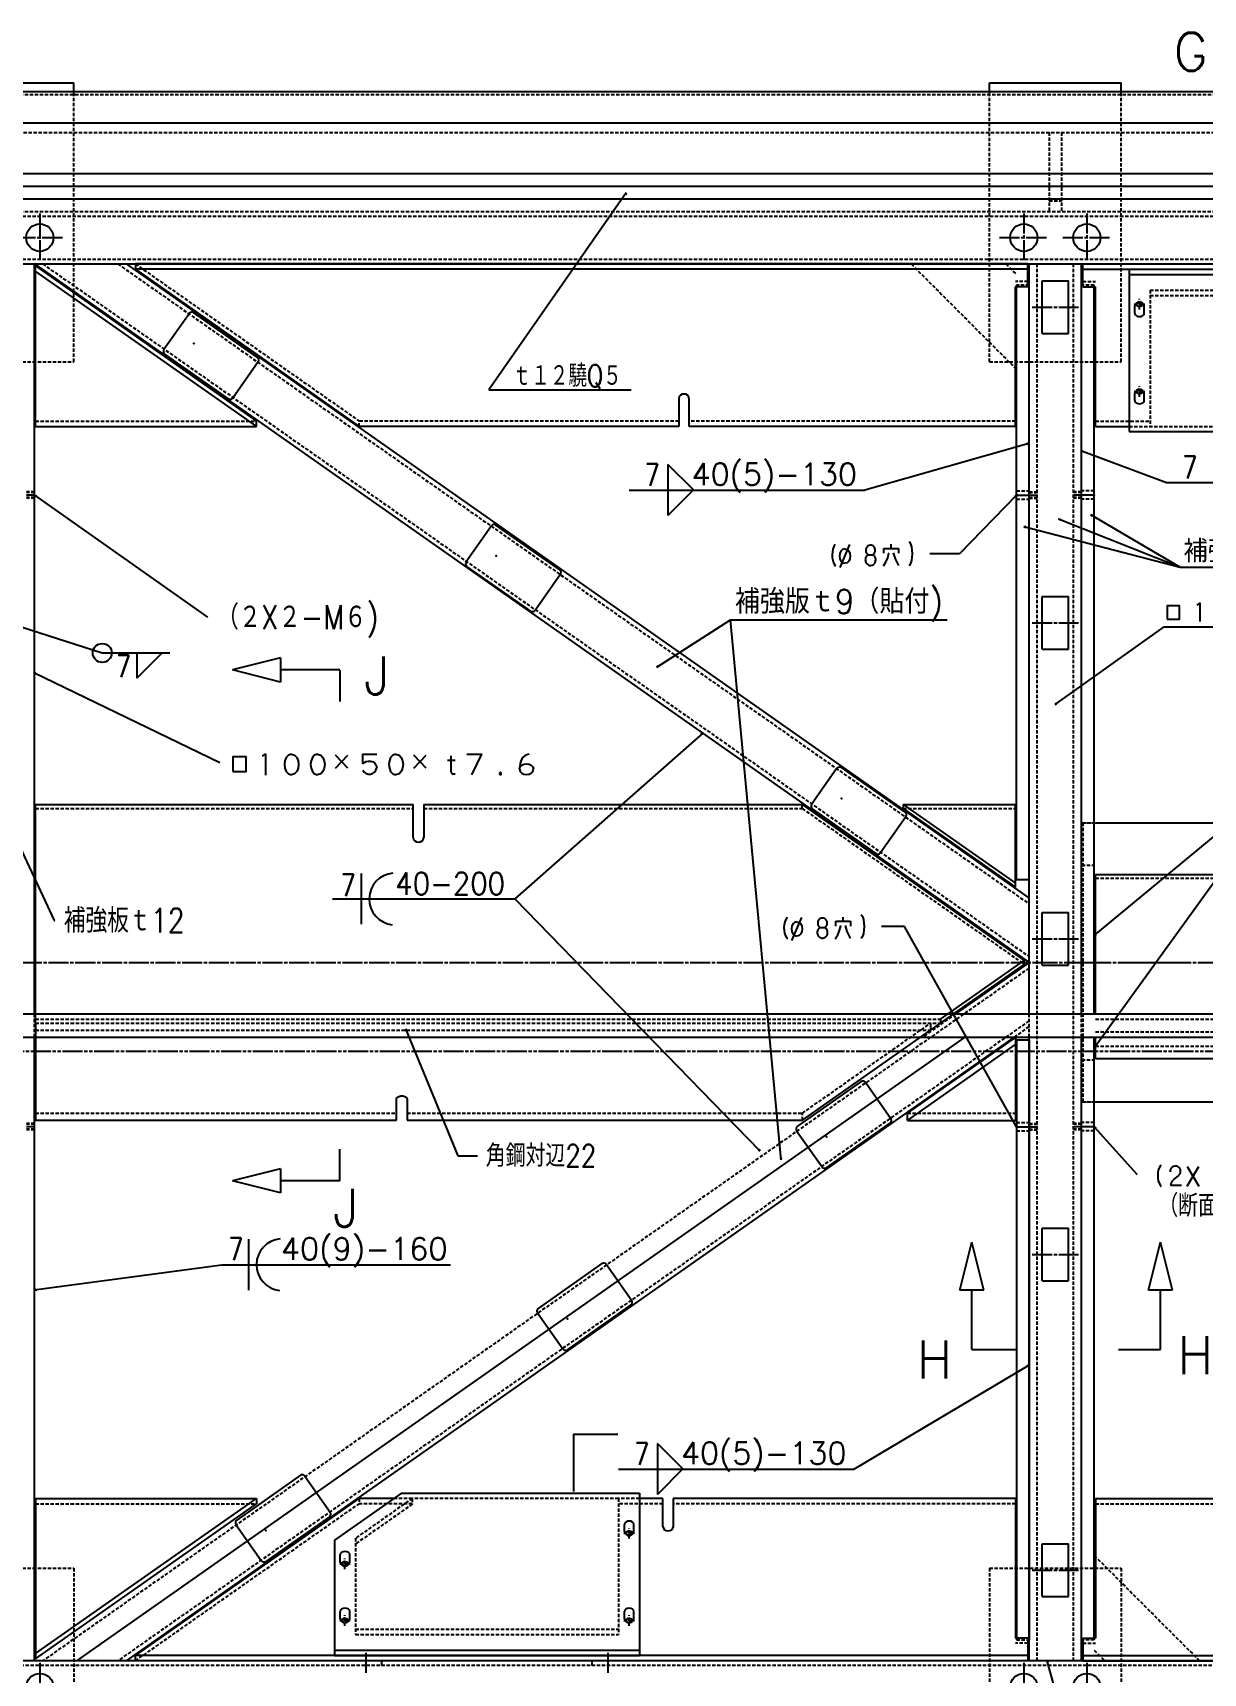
# Model space of a CAD drawing. Header units: inches. Extents: x -3285 to 2472, y -2323 to 2240.
# Drawn here: x -1373 to -261, y 644 to 2202 of the extents above; entities that cross this region are included whole.
import ezdxf
from ezdxf.enums import TextEntityAlignment as Align

# ---------------------------------------------------------------- set-up
doc = ezdxf.new("R2010")
doc.units = ezdxf.units.IN
doc.header["$MEASUREMENT"] = 0
for name, pattern in [('CENTERLINE', [25.4, 19.05, -1.5875, 3.175, -1.5875]), ('DASHED', [4.7625, 3.175, -1.5875]), ('PHANTOM', [30.1625, 19.05, -1.5875, 3.175, -1.5875, 3.175, -1.5875]), ('SOLID', [0])]:
    doc.linetypes.add(name, pattern=pattern)
for name, color, linetype in [('0$C$L0$V_DRAWING', 7, 'SOLID'), ('0$C$L0$V_PV', 7, 'SOLID'), ('Layer11$C$L11$V_PV', 52, 'SOLID'), ('Layer12$C$L12$V_PV', 52, 'SOLID'), ('Layer13$C$L13$V_PV', 52, 'SOLID'), ('Layer14$C$L14$V_PV', 52, 'SOLID'), ('Layer21$C$L21$V_DRAWING', 2, 'SOLID'), ('Layer21$C$L21$V_PV', 2, 'SOLID'), ('Layer8$C$L8$V_DRAWING', 40, 'SOLID'), ('Layer8$C$L8$V_PV', 40, 'SOLID')]:
    doc.layers.add(name, color=color, linetype=linetype)
doc.styles.add('CADRASTD', font='txt', dxfattribs={"bigfont": 'bigfont'})
doc.dimstyles.new('DIM2', dxfattribs={"dimtxt": 0.156, "dimasz": 2, "dimexe": 0, "dimexo": 0, "dimgap": 0.078, "dimtad": 3, "dimzin": 0, "dimdsep": 46, "dimtxsty": 'CADRASTD', "dimblk": 'CADRA_ARROW22_5OPEN', "dimblk1": 'CADRA_ARROW22_5OPEN', "dimblk2": 'CADRA_ARROW22_5OPEN', "dimcen": 0.09, "dimaunit": 1, "dimadec": 17154, "dimazin": 0, "dimtfac": 1, "dimtofl": 0, "dimtmove": 0, "dimatfit": 3, "dimldrblk": 'CADRA_ARROW22_5OPEN', "dimfxl": 1, "dimtolj": 1, "dimtzin": 0, "dimarcsym": 0})

# ---------------------------------------------------------------- blocks, each defined once
blk = doc.blocks.new('CADRA_ARROW22_5OPEN')
at = {"layer": 'Layer8$C$L8$V_DRAWING', "color": 6}
for q in [(-0.99, 0), (-0.98, 0.2), (-0.98, -0.2)]:
    blk.add_line((0, 0), q, dxfattribs=at)
blk = doc.blocks.new('BLOCK16')
at = {"layer": '0$C$L0$V_DRAWING'}
for p in [(0, 0), (0, 0), (1, 0)]:
    blk.add_point(p, dxfattribs=at)
at = {"layer": 'Layer12$C$L12$V_PV', "color": 4, "linetype": 'DASHED'}
for p, q in [((0, 4), (12, 4)), ((12, 3), (19.6, 3)), ((12, 2.4), (19.6, 2.4)), ((0, -4), (12, -4)), ((12, -2.4), (19.6, -2.4)), ((12, -3), (19.6, -3))]:
    blk.add_line(p, q, dxfattribs=at)
at = {"layer": 'Layer13$C$L13$V_PV', "color": 4, "linetype": 'CENTERLINE'}
blk.add_line((0, 0), (19.6, 0), dxfattribs=at)
blk = doc.blocks.new('BLOCK15')
at = {"layer": '0$C$L0$V_DRAWING'}
for p in [(0, 0), (0, 0), (1, 0)]:
    blk.add_point(p, dxfattribs=at)
at = {"layer": 'Layer12$C$L12$V_PV', "color": 4, "linetype": 'DASHED'}
for p, q in [((-1045, 446.9), (-1037.4, 446.9)), ((-1045, 446.3), (-1037.4, 446.3)), ((-1045, 441.5), (-1037.4, 441.5)), ((-1045, 440.9), (-1037.4, 440.9)), ((-995, 446.9), (-1002.6, 446.9)), ((-995, 446.3), (-1002.6, 446.3)), ((-995, 441.5), (-1002.6, 441.5)), ((-995, 440.9), (-1002.6, 440.9)), ((485, 446.9), (477.4, 446.9)), ((485, 446.3), (477.4, 446.3)), ((485, 441.5), (477.4, 441.5)), ((485, 440.9), (477.4, 440.9)), ((-1045, -153.1), (-1037.4, -153.1)), ((-1045, -153.7), (-1037.4, -153.7)), ((-995, -153.1), (-1002.6, -153.1)), ((-995, -153.7), (-1002.6, -153.7)), ((485, -153.1), (477.4, -153.1)), ((485, -153.7), (477.4, -153.7)), ((-1045, -158.5), (-1037.4, -158.5)), ((-1045, -159.1), (-1037.4, -159.1)), ((-995, -158.5), (-1002.6, -158.5)), ((-995, -159.1), (-1002.6, -159.1)), ((485, -158.5), (477.4, -158.5)), ((485, -159.1), (477.4, -159.1))]:
    blk.add_line(p, q, dxfattribs=at)
at = {"layer": 'Layer13$C$L13$V_PV', "color": 4, "linetype": 'CENTERLINE'}
for p, q in [((-1045, 443.9), (-1037.4, 443.9)), ((-995, 443.9), (-1002.6, 443.9)), ((485, 443.9), (477.4, 443.9)), ((-1045, -156.1), (-1037.4, -156.1)), ((-995, -156.1), (-1002.6, -156.1)), ((485, -156.1), (477.4, -156.1))]:
    blk.add_line(p, q, dxfattribs=at)
at = {"layer": '0$C$L0$V_DRAWING'}
for p in [(-62, 443.9), (-62, -156.1)]:
    blk.add_blockref('BLOCK16', p, dxfattribs=at)
at = {"layer": '0$C$L0$V_DRAWING', "rotation": 180.0000000000004}
for p in [(12, 443.9), (12, -156.1)]:
    blk.add_blockref('BLOCK16', p, dxfattribs=at)
at = {"layer": '0$C$L0$V_DRAWING', "yscale": -1}
for p in [(423, 443.9), (423, -156.1)]:
    blk.add_blockref('BLOCK16', p, dxfattribs=at)
blk = doc.blocks.new('BLOCK36')
at = {"layer": '0$C$L0$V_DRAWING'}
blk.add_point((0, 0), dxfattribs=at)
blk.add_point((0, 0), dxfattribs=at)
blk.add_point((0, 0), dxfattribs=at)
blk.add_point((0, 0), dxfattribs=at)
at = {"layer": 'Layer21$C$L21$V_DRAWING', "color": 20}
for p, q in [((-20, 21), (-20, -21)), ((57, 24), (-17, 24)), ((60, 21), (60, -21)), ((57, -24), (-17, -24))]:
    blk.add_line(p, q, dxfattribs=at)
for centre, start, end in [((-17, 21), 90, 180), ((57, 21), 0, 90), ((-17, -21), 180, 269.9999), ((57, -21), 269.9999, 360)]:
    blk.add_arc(centre, 3, start, end, dxfattribs=at)
blk = doc.blocks.new('BLOCK35')
at = {"layer": '0$C$L0$V_DRAWING'}
for p, xscale, yscale, zscale, rotation in [((1021.4, -239.7), 0.99999996540885, 0.99999996540885, 0.99999996540885, 324.9266935324707), ((1308.6, -441.4), 0.99999996540885, 0.99999996540885, 0.99999996540885, 324.9266935324707), ((1636.8, -671.8), 0.99999996540885, 0.99999996540885, 0.99999996540885, 324.9266935324707), ((1622.6, -993.1), 0.9999999705966842, 0.9999999705966842, 0.9999999705966842, 35.07331877724092), ((1376.3, -1166.1), 0.9999999705966842, 0.9999999705966842, 0.9999999705966842, 35.07331877724092), ((1089.8, -1367.2), 0.9999999705966842, 0.9999999705966842, 0.9999999705966842, 35.07331877724092)]:
    blk.add_blockref('BLOCK36', p, dxfattribs=dict(at, xscale=xscale, yscale=yscale, zscale=zscale, rotation=rotation))
blk = doc.blocks.new('BLOCK38')
at = {"layer": '0$C$L0$V_DRAWING'}
blk.add_point((0, 0), dxfattribs=at)
blk.add_point((0, 0), dxfattribs=at)
blk.add_point((0, 0), dxfattribs=at)
blk.add_point((0, 0), dxfattribs=at)
blk.add_point((0, 0), dxfattribs=at)
blk.add_point((0, 0), dxfattribs=at)
at = {"layer": 'Layer13$C$L13$V_PV', "color": 60, "linetype": 'CENTERLINE'}
for p, q in [((0, 23), (0, -23)), ((-23, 0), (23, 0))]:
    blk.add_line(p, q, dxfattribs=at)
at = {"layer": 'Layer21$C$L21$V_DRAWING', "color": 4}
blk.add_circle((0, 0), 13, dxfattribs=at)
blk = doc.blocks.new('BLOCK40')
at = {"layer": '0$C$L0$V_DRAWING', "color": 4}
for p, q in [((1431.1, 26.6), (1431.1, 0)), ((1441.1, 0), (1441.1, 26.6)), ((1178.8, -390.6), (1178.8, -359.1)), ((1188.8, -359.1), (1188.8, -390.6)), ((1163, -659.2), (1163, -639.3)), ((1173, -639.3), (1173, -659.2)), ((1416, -1045.1), (1416, -1018.5)), ((1426, -1018.5), (1426, -1045.1))]:
    blk.add_line(p, q, dxfattribs=at)
for points in [[(1163, -639.3), (1163.1, -638.6), (1163.4, -638), (1163.8, -637.4), (1164.5, -636.9), (1165.2, -636.5), (1166.1, -636.2), (1167, -636), (1168, -635.9)], [(1168, -635.9), (1169, -636), (1169.9, -636.2), (1170.8, -636.5), (1171.5, -636.9), (1172.2, -637.4), (1172.6, -638), (1172.9, -638.6), (1173, -639.3)]]:
    blk.add_lwpolyline(points, dxfattribs=at)
for centre, radius, start, end in [((1435.7, 26.1), 4.63, 85.1497, 174.1455), ((1436.5, 26.1), 4.63, 5.8545, 94.8503), ((1183.5, -390.3), 4.78, 183.0723, 272.7727), ((1184, -390.3), 4.78, 267.2273, 356.9277), ((1420.6, -1044.6), 4.63, 185.8555, 274.8483), ((1421.4, -1044.6), 4.63, 265.151, 354.1444)]:
    blk.add_arc(centre, radius, start, end, dxfattribs=at)
blk = doc.blocks.new('BLOCK39')
at = {"layer": 'Layer12$C$L12$V_PV', "color": 34, "linetype": 'DASHED'}
for p, q in [((-1384.1, 663.5), (-1171.6, 514.3)), ((-536, 646.9), (-548, 646.9)), ((-484, 646.9), (-472, 646.9)), ((-435, 625.3), (-425, 625.3)), ((-430, 620.3), (-430, 630.3)), ((-420, 638.6), (-420, 509.2)), ((-420, 638.6), (-115, 638.6)), ((-420, 633.6), (-115, 633.6)), ((-430, 537.4), (-430, 547.4)), ((-435, 542.4), (-425, 542.4)), ((-1479, 514.3), (-1269.2, 514.3)), ((-867.9, 514.3), (-1171.6, 514.3)), ((-1171.5, 509.2), (-1171.6, 514.3)), ((-548, 514.3), (-857.9, 514.3)), ((-472, 514.3), (-420, 514.3)), ((-440, 509.2), (-273, 509.2)), ((-1479, 146.2), (-1120.2, 146.2)), ((-1110.2, 146.2), (-750.5, 146.2)), ((-750.5, 146.2), (-750.5, 150.1)), ((-750.5, 146.2), (-539.5, -1.9)), ((-654.5, 146.2), (-547, 146.2)), ((-484, 132.5), (-473, 132.5)), ((-484, 132.5), (-484, -132.5)), ((-472, 80), (-63, 80)), ((-484, 0), (-51, 0)), ((-1479, -53.9), (-619.1, -53.9)), ((-1479, -57.8), (-619.1, -57.8)), ((-750.4, -143.3), (-628.6, -57.8)), ((-472, -54), (-63, -54)), ((-1479, -64.5), (-628.6, -64.5)), ((-472, -66), (-63, -66)), ((-472, -79.6), (-63, -79.6)), ((-484, -132.5), (-473, -132.5)), ((-1479, -143.3), (-1136, -143.3)), ((-1126, -143.3), (-750.4, -143.3)), ((-750.4, -150), (-750.4, -143.3)), ((-650.5, -143.4), (-548, -143.4)), ((-1121.1, -509.2), (-1175, -547.1)), ((-1171.5, -509.2), (-1171.6, -514.3)), ((-1121.1, -509.2), (-1138.5, -509.2)), ((-925, -509.2), (-1121.1, -509.2)), ((-1121.1, -509.6), (-1121.1, -514.7)), ((-925, -509.2), (-925, -638.6)), ((-905, -509.2), (-925, -509.2)), ((-1479, -514.3), (-1269.2, -514.3)), ((-1384.1, -663.5), (-1171.6, -514.3)), ((-1121.1, -514.7), (-1175, -552.5)), ((-1121.1, -514.3), (-1171.6, -514.3)), ((-883, -514.3), (-925, -514.3)), ((-548, -514.3), (-873, -514.3)), ((-472, -514.3), (-274, -514.3)), ((-920, -542.4), (-910, -542.4)), ((-915, -547.4), (-915, -537.4)), ((-1175, -547.1), (-1175, -638.6)), ((-1190, -571.4), (-1180, -571.4)), ((-1185, -576.4), (-1185, -566.4)), ((-1185, -630.3), (-1185, -620.3)), ((-915, -630.3), (-915, -620.3)), ((-1190, -625.3), (-1180, -625.3)), ((-1175, -633.6), (-925, -633.6)), ((-1175, -638.6), (-925, -638.6)), ((-920, -625.3), (-910, -625.3)), ((-536, -646.9), (-548, -646.9)), ((-484, -646.9), (-472, -646.9))]:
    blk.add_line(p, q, dxfattribs=at)
at = {"layer": 'Layer12$C$L12$V_PV', "color": 4, "linetype": 'DASHED'}
for p, q in [((-535, 643.5), (-547, 643.5)), ((-473, 643.5), (-485, 643.5)), ((-547, -643.5), (-535, -643.5)), ((-473, -643.5), (-485, -643.5))]:
    blk.add_line(p, q, dxfattribs=at)
at = {"layer": 'Layer12$C$L12$V_PV', "color": 34, "linetype": 'DASHED'}
for centre, ratio in [((-430, 625.3), 0.828308), ((-430, 542.4), 0.828308), ((-915, -542.4), 0.828349), ((-1185, -571.4), 0.828349), ((-1185, -625.3), 0.828328), ((-915, -625.3), 0.828328)]:
    blk.add_ellipse(centre, major_axis=(3, 0), ratio=ratio, dxfattribs=at)
at = {"layer": 'Layer21$C$L21$V_DRAWING', "color": 4}
for p, q in [((-1479, 661.6), (-1269.2, 514.3)), ((-1479, 509.2), (-1479, 661.6)), ((-1479, 656.5), (-1269.2, 509.2)), ((-536, 663.5), (-1384.1, 663.5)), ((-1384.1, 663.5), (-1384.1, 658.5)), ((-1384.1, 658.5), (-1171.5, 509.2)), ((-536, 658.5), (-1384.1, 658.5)), ((-536, 641.9), (-536, 663.5)), ((-484, 663.5), (-51, 663.5)), ((-484, 641.9), (-484, 663.5)), ((-484, 658.5), (-51, 658.5)), ((-440, 658.5), (-440, 504.2)), ((-440, 658.5), (-95, 658.5)), ((-548, 509.2), (-548, 641.9)), ((-536, 641.9), (-548, 641.9)), ((-547, 78.5), (-547, 643.5)), ((-535, 78.5), (-535, 643.5)), ((-485, -49), (-485, 643.5)), ((-484, 641.9), (-472, 641.9)), ((-473, -49), (-473, 643.5)), ((-472, 509.2), (-472, 641.9)), ((-440, 653.4), (-95, 653.4)), ((-434.5, 616.8), (-434.5, 623.7)), ((-425.5, 616.8), (-425.5, 623.7)), ((-434.5, 533.9), (-434.5, 540.8)), ((-425.5, 533.9), (-425.5, 540.8)), ((-1269.2, 509.2), (-1269.2, 514.3)), ((-1479, 509.2), (-1269.2, 509.2)), ((-867.9, 509.2), (-1171.5, 509.2)), ((-548, 509.2), (-857.9, 509.2)), ((-472, 509.2), (-440, 509.2)), ((-440, 504.2), (-293, 504.2)), ((-1479, 150.1), (-1120.2, 150.1)), ((-1479, -57.8), (-1479, 150.1)), ((-1110.2, 150.1), (-750.5, 150.1)), ((-750.5, 150.1), (-539.5, 1.9)), ((-654.5, 150.1), (-547, 150.1)), ((-654.5, 150.1), (-548, 75.3)), ((-654.5, 150.1), (-654.5, 146.2)), ((-654.5, 146.2), (-548, 71.4)), ((-548, 71.4), (-548, 150.1)), ((-473, 132.5), (-62, 132.5)), ((-535, 78.5), (-547, 78.5)), ((-472, 83.5), (-63, 83.5)), ((-472, -49), (-472, 83.5)), ((-619.1, -53.9), (-539.5, 1.9)), ((-539.5, -1.9), (-539.5, 1.9)), ((-619.1, -57.8), (-539.5, -1.9)), ((-1479, -57.8), (-1479, -150)), ((-750.4, -150), (-619.1, -57.8)), ((-628.6, -57.8), (-628.6, -64.5)), ((-619.1, -53.9), (-619.1, -57.8)), ((-650.5, -143.4), (-548, -71.4)), ((-548, -71.4), (-548, -150.1)), ((-547, -73.5), (-547, -643.5)), ((-547, -73.5), (-535, -73.5)), ((-535, -73.5), (-535, -643.5)), ((-485, -643.5), (-485, -72.2)), ((-473, -643.5), (-473, -72.2)), ((-472, -91.2), (-472, -72.2)), ((-650.5, -150.1), (-548, -78.1)), ((-472, -91.2), (-63, -91.2)), ((-473, -132.5), (-62, -132.5)), ((-1479, -150), (-1136, -150)), ((-1126, -150), (-750.4, -150)), ((-650.5, -150.1), (-650.5, -143.4)), ((-650.5, -150.1), (-548, -150.1)), ((-1479, -509.2), (-1269.2, -509.2)), ((-1479, -656.5), (-1269.2, -509.2)), ((-1479, -509.2), (-1479, -661.6)), ((-1384.1, -658.5), (-1171.5, -509.2)), ((-1269.2, -509.2), (-1269.2, -514.3)), ((-1131.3, -504.2), (-1195, -548.9)), ((-1138.5, -509.2), (-1171.5, -509.2)), ((-1131.3, -504.2), (-905, -504.2)), ((-905, -504.2), (-905, -658.5)), ((-883, -509.2), (-905, -509.2)), ((-548, -509.2), (-873, -509.2)), ((-548, -509.2), (-548, -641.9)), ((-472, -509.2), (-274, -509.2)), ((-472, -509.2), (-472, -641.9)), ((-1479, -661.6), (-1269.2, -514.3)), ((-919.5, -540.8), (-919.5, -533.9)), ((-910.5, -540.8), (-910.5, -533.9)), ((-1195, -548.9), (-1195, -658.5)), ((-1189.5, -569.8), (-1189.5, -562.9)), ((-1180.5, -569.8), (-1180.5, -562.9)), ((-1189.5, -623.7), (-1189.5, -616.8)), ((-1180.5, -623.7), (-1180.5, -616.8)), ((-919.5, -623.7), (-919.5, -616.8)), ((-910.5, -623.7), (-910.5, -616.8)), ((-1195, -653.4), (-905, -653.4)), ((-536, -641.9), (-548, -641.9)), ((-536, -641.9), (-536, -663.5)), ((-484, -641.9), (-484, -663.5)), ((-484, -641.9), (-472, -641.9)), ((-536, -658.5), (-1384.1, -658.5)), ((-1384.1, -663.5), (-1384.1, -658.5)), ((-536, -663.5), (-1384.1, -663.5)), ((-1195, -658.5), (-905, -658.5)), ((-484, -658.5), (-51, -658.5)), ((-484, -663.5), (-51, -663.5))]:
    blk.add_line(p, q, dxfattribs=at)
for centre, start_param, end_param in [((-430, 623.7), 0, 3.141592), ((-430, 616.8), 3.141592, 6.283185), ((-430, 540.8), 0, 3.141592), ((-430, 533.9), 3.141592, 6.283185), ((-915, -533.9), 0, 3.141592), ((-915, -540.8), 3.141592, 6.283185), ((-1185, -562.9), 0, 3.141592), ((-1185, -569.8), 3.141592, 6.283185), ((-1185, -616.8), 0, 3.141592), ((-915, -616.8), 0, 3.141592), ((-1185, -623.7), 3.141592, 6.283185), ((-915, -623.7), 3.141592, 6.283185)]:
    blk.add_ellipse(centre, major_axis=(4.5, 0), ratio=0.706665, start_param=start_param, end_param=end_param, dxfattribs=at)
for centre, ratio in [((-430, 625.3), 0.828832), ((-430, 542.4), 0.828832), ((-915, -542.4), 0.828842), ((-1185, -571.4), 0.828865), ((-1185, -625.3), 0.828842), ((-915, -625.3), 0.828822)]:
    blk.add_ellipse(centre, major_axis=(2.6, 0), ratio=ratio, dxfattribs=at)
at = {"layer": '0$C$L0$V_DRAWING', "color": 4}
blk.add_blockref('BLOCK40', (-2299, 509.2), dxfattribs=at)
blk = doc.blocks.new('CADRA_PFIG_SECTION_ARROW')
at = {"linetype": 'SOLID'}
blk.add_line((0, 0), (0.37, 0), dxfattribs=at)
blk = doc.blocks.new('CADRA_PFIG_SECTION_ARROWHEAD')
at = {"linetype": 'SOLID'}
for p, q in [((0, 0.075), (0.3, 0)), ((0, -0.075), (0, 0.075)), ((0, -0.075), (0.3, 0))]:
    blk.add_line(p, q, dxfattribs=at)

msp = doc.modelspace()

# ---------------------------------------------------------------- linework, layer by layer
at = {"layer": 'Layer11$C$L11$V_PV'}
for p, q in [((-939.993, 1862.885), (-804.716, 1862.885)), ((-806.858, 1767.742), (-582.855, 1767.742)), ((-296.18, 1774.955), (-72.177, 1774.955)), ((-283.02, 1694.627), (-59.24, 1694.627)), ((-710.288, 1644.4), (-504.628, 1644.4)), ((-298.272, 1637.832), (-29.139, 1637.832)), ((-1307.385, 1613.064), (-1243.327, 1613.064)), ((-1088.721, 1379.354), (-915.472, 1379.354)), ((-969.588, 1135.447), (-950.721, 1135.447)), ((-1193.708, 1031.85), (-976.559, 1031.85)), ((-816.858, 837.742), (-592.855, 837.742)), ((-1056.76, 651.105), (-1056.76, 655.605)), ((-1041.76, 651.105), (-1041.76, 655.605)), ((-841.76, 651.105), (-841.76, 655.605))]:
    msp.add_line(p, q, dxfattribs=at)
at = {"layer": 'Layer12$C$L12$V_PV', "linetype": 'DASHED'}
for p, q in [((908.241, 2143.404), (-2191.757, 2143.404)), ((-1334.26, 1889.605), (-1334.26, 2146.605)), ((-464.26, 1889.605), (-464.26, 2146.605)), ((-339.26, 1889.605), (-339.26, 2146.605)), ((-2191.757, 2107.605), (908.241, 2107.605)), ((-407.76, 2107.605), (-407.76, 2032.604)), ((-395.76, 2107.605), (-395.76, 2032.604)), ((-407.76, 2042.604), (-395.76, 2042.604)), ((-2228.759, 2032.604), (950.241, 2032.604)), ((-2216.759, 2028.104), (938.241, 2028.104)), ((-2216.759, 1987.105), (938.241, 1987.105)), ((-1363.926, 1982.603), (-426.759, 1324.603)), ((-1292.574, 1982.603), (-426.759, 1374.7)), ((-538.759, 1982.605), (-438.759, 1882.604)), ((-448.759, 1982.604), (-438.759, 1972.605)), ((-419.16, 655.605), (-419.16, 1982.605)), ((-384.36, 655.605), (-384.36, 1982.605)), ((-1459.26, 1889.605), (-1334.26, 1889.605)), ((-464.26, 1889.605), (-339.26, 1889.605)), ((-376.759, 1451.605), (-364.759, 1451.605)), ((-376.759, 1411.605), (-364.759, 1411.605)), ((-426.76, 1313.606), (-1363.929, 655.605)), ((-1371.76, 1248.105), (-1371.76, 1270.105)), ((-426.76, 1263.51), (-1292.578, 655.605)), ((-496.548, 1270.105), (-527.882, 1248.105)), ((-426.76, 1248.105), (-426.76, 1270.105)), ((-376.759, 1248.105), (-376.759, 1270.105)), ((-426.76, 1258.011), (-440.869, 1248.105)), ((-376.759, 1226.605), (-364.759, 1226.605)), ((-376.759, 1186.605), (-364.759, 1186.605)), ((-364.759, 755.605), (-264.759, 655.605)), ((-1459.26, 743.605), (-1334.26, 743.605)), ((-1334.26, 743.605), (-1334.26, 530.605)), ((-464.26, 743.605), (-464.26, 530.605)), ((-464.26, 743.605), (-339.26, 743.605)), ((-339.26, 743.605), (-339.26, 530.605)), ((-364.759, 665.605), (-354.76, 655.605)), ((951.741, 651.105), (-1745.773, 651.105))]:
    msp.add_line(p, q, dxfattribs=at)
at = {"layer": 'Layer13$C$L13$V_PV', "linetype": 'CENTERLINE'}
for p, q in [((-1366.76, 2025.604), (-1366.76, 1989.604)), ((-423.912, 1941.603), (-379.607, 1941.603)), ((-423.912, 1641.604), (-379.607, 1641.604)), ((-423.912, 1341.605), (-379.607, 1341.605)), ((-2399.831, 1319.105), (1011.83, 1319.105)), ((-423.912, 1041.605), (-379.607, 1041.605)), ((-423.912, 741.605), (-379.607, 741.605)), ((-1056.76, 644.032), (-1056.76, 664.987)), ((-826.76, 644.032), (-826.76, 664.987))]:
    msp.add_line(p, q, dxfattribs=at)
at = {"layer": 'Layer14$C$L14$V_PV', "linetype": 'PHANTOM'}
msp.add_line((-2189.758, 1234.605), (906.24, 1234.605), dxfattribs=at)
at = {"layer": 'Layer21$C$L21$V_PV'}
for p, q in [((-1459.26, 2154.604), (-1334.26, 2154.604)), ((-1334.26, 2146.605), (-1334.26, 2154.604)), ((-464.26, 2154.604), (-339.26, 2154.604)), ((-464.26, 2146.605), (-464.26, 2154.604)), ((-339.26, 2146.605), (-339.26, 2154.604)), ((-2241.759, 2146.605), (958.241, 2146.605)), ((-2191.757, 2116.605), (908.241, 2116.605)), ((-2191.757, 2068.604), (908.241, 2068.604)), ((-2166.759, 2056.603), (868.241, 2056.603)), ((-2166.759, 2044.604), (868.241, 2044.604)), ((-2191.757, 1982.605), (908.241, 1982.605)), ((-1371.76, 1270.105), (-1371.76, 1982.605)), ((-1371.757, 1982.603), (-426.759, 1319.105)), ((-1284.745, 1982.604), (-426.759, 1380.198)), ((-426.76, 1270.105), (-426.76, 1982.605)), ((-376.759, 1270.105), (-376.759, 1982.605)), ((-414.259, 1916.603), (-414.259, 1966.603)), ((-414.259, 1966.603), (-389.259, 1966.603)), ((-389.259, 1916.603), (-389.259, 1966.603)), ((-414.259, 1916.603), (-389.259, 1916.603)), ((-769.899, 1792.058), (-769.899, 1743.726)), ((-745.732, 1767.89), (-769.898, 1792.057)), ((-745.732, 1767.89), (-769.899, 1743.724)), ((-414.259, 1666.604), (-389.259, 1666.604)), ((-414.259, 1616.605), (-414.259, 1666.604)), ((-389.259, 1616.605), (-389.259, 1666.604)), ((-1250.445, 1613.064), (-1274.461, 1589.048)), ((-1274.46, 1613.064), (-1274.46, 1589.048)), ((-414.259, 1616.605), (-389.259, 1616.605)), ((-1081.684, 1596.863), (-1081.684, 1566.863)), ((-1061.5, 1403.671), (-1061.5, 1355.338)), ((-414.259, 1316.605), (-414.259, 1366.605)), ((-414.259, 1366.605), (-389.259, 1366.605)), ((-389.259, 1316.605), (-389.259, 1366.605)), ((-426.76, 1319.105), (-496.548, 1270.105)), ((-414.259, 1316.605), (-389.259, 1316.605)), ((-2191.757, 1270.105), (907.241, 1270.105)), ((-2191.757, 1248.105), (907.241, 1248.105)), ((-1371.76, 655.605), (-1371.76, 1248.105)), ((-487.882, 1248.105), (-1331.76, 655.605)), ((-440.869, 1248.105), (-1284.746, 655.605)), ((-426.76, 655.605), (-426.76, 1248.105)), ((-376.759, 655.605), (-376.759, 1248.105)), ((-1081.684, 1111.506), (-1081.684, 1141.506)), ((-414.259, 1066.605), (-389.259, 1066.605)), ((-414.259, 1016.605), (-414.259, 1066.605)), ((-389.259, 1016.605), (-389.259, 1066.605)), ((-1168.599, 1056.167), (-1168.599, 1007.834)), ((-414.259, 1016.605), (-389.259, 1016.605)), ((-481.241, 951.23), (-438.911, 951.23)), ((-341.803, 951.23), (-301.964, 951.23)), ((-859.673, 870.836), (-859.673, 816.58)), ((-859.673, 870.836), (-817.488, 870.836)), ((-779.899, 862.059), (-779.899, 813.726)), ((-755.733, 837.892), (-779.899, 862.058)), ((-755.733, 837.892), (-779.9, 813.725)), ((-414.259, 716.605), (-414.259, 766.605)), ((-414.259, 766.605), (-389.259, 766.605)), ((-389.259, 716.605), (-389.259, 766.605)), ((-414.259, 716.605), (-389.259, 716.605)), ((908.241, 655.605), (-1745.773, 655.605))]:
    msp.add_line(p, q, dxfattribs=at)
msp.add_circle((-1307.385, 1613.064), 9, dxfattribs=at)
for centre in [(-1029.143, 1379.354), (-1136.242, 1031.85)]:
    msp.add_arc(centre, 24.619, 94.878431, 263.852065, dxfattribs=at)
at = {"layer": 'Layer8$C$L8$V_PV'}
for p, q in [((-610.973, 1716.153), (-612.194, 1714.086)), ((-606.324, 1694.185), (-597.039, 1716.004)), ((-580.346, 1714.356), (-580.62, 1714.086)), ((-579.521, 1714.895), (-580.346, 1714.356)), ((-578.605, 1715.255), (-579.521, 1714.895)), ((-577.69, 1715.434), (-578.605, 1715.255)), ((-576.713, 1715.434), (-577.69, 1715.434)), ((-575.797, 1715.165), (-576.713, 1715.434)), ((-574.881, 1714.715), (-575.797, 1715.165)), ((-574.087, 1714.086), (-574.881, 1714.715)), ((-557.69, 1712.379), (-557.69, 1716.333)), ((-613.66, 1709.054), (-613.904, 1706.358)), ((-613.904, 1706.358), (-613.782, 1703.707)), ((-613.782, 1703.707), (-613.293, 1701.101)), ((-613.11, 1711.66), (-613.66, 1709.054)), ((-613.293, 1701.101), (-612.438, 1698.629)), ((-612.194, 1714.086), (-613.11, 1711.66)), ((-582.284, 1702.494), (-582.345, 1701.64)), ((-582.345, 1701.64), (-582.284, 1700.741)), ((-582.101, 1703.302), (-582.284, 1702.494)), ((-582.284, 1700.741), (-582.116, 1699.932)), ((-582.116, 1699.932), (-581.842, 1699.124)), ((-581.811, 1704.111), (-582.101, 1703.302)), ((-581.811, 1711.39), (-581.887, 1710.582)), ((-581.887, 1710.582), (-581.842, 1709.863)), ((-581.842, 1709.863), (-581.689, 1709.054)), ((-581.842, 1699.124), (-581.475, 1698.45)), ((-581.658, 1712.199), (-581.811, 1711.39)), ((-581.445, 1704.83), (-581.811, 1704.111)), ((-581.689, 1709.054), (-581.414, 1708.335)), ((-581.414, 1712.828), (-581.658, 1712.199)), ((-580.956, 1705.369), (-581.445, 1704.83)), ((-581.048, 1713.547), (-581.414, 1712.828)), ((-581.414, 1708.335), (-581.078, 1707.706)), ((-581.078, 1707.706), (-580.651, 1707.167)), ((-580.62, 1714.086), (-581.048, 1713.547)), ((-580.59, 1705.729), (-580.956, 1705.369)), ((-580.651, 1707.167), (-580.62, 1707.167)), ((-580.62, 1707.167), (-579.827, 1706.538)), ((-579.643, 1706.358), (-580.59, 1705.729)), ((-579.827, 1706.538), (-579.552, 1706.358)), ((-579.552, 1706.358), (-575.186, 1706.358)), ((-575.43, 1706.358), (-574.881, 1706.538)), ((-574.881, 1706.178), (-575.247, 1706.358)), ((-574.881, 1706.538), (-574.331, 1706.987)), ((-574.27, 1705.819), (-574.881, 1706.178)), ((-574.331, 1706.987), (-573.904, 1707.436)), ((-573.721, 1705.279), (-574.27, 1705.819)), ((-573.843, 1713.727), (-574.087, 1714.086)), ((-573.904, 1707.436), (-573.477, 1708.065)), ((-573.477, 1713.188), (-573.843, 1713.727)), ((-573.293, 1704.74), (-573.721, 1705.279)), ((-573.171, 1712.469), (-573.477, 1713.188)), ((-573.477, 1708.065), (-573.171, 1708.694)), ((-572.927, 1704.021), (-573.293, 1704.74)), ((-573.293, 1698.405), (-572.927, 1699.079)), ((-572.988, 1711.75), (-573.171, 1712.469)), ((-573.171, 1708.694), (-572.988, 1709.413)), ((-572.866, 1710.941), (-572.988, 1711.75)), ((-572.988, 1709.413), (-572.866, 1710.222)), ((-572.622, 1703.213), (-572.927, 1704.021)), ((-572.927, 1699.079), (-572.622, 1699.888)), ((-572.866, 1710.222), (-572.866, 1710.941)), ((-572.439, 1702.404), (-572.622, 1703.213)), ((-572.622, 1699.888), (-572.5, 1700.696)), ((-572.5, 1700.696), (-572.439, 1701.55)), ((-572.439, 1701.55), (-572.439, 1702.404)), ((-565.154, 1695.709), (-562.864, 1699.348)), ((-564.658, 1712.379), (-550.79, 1712.379)), ((-564.658, 1707.796), (-564.658, 1712.379)), ((-562.864, 1699.348), (-561.078, 1703.482)), ((-561.078, 1703.482), (-559.888, 1707.886)), ((-559.888, 1707.886), (-559.827, 1708.245)), ((-555.858, 1708.335), (-554.087, 1702.628)), ((-554.087, 1702.628), (-551.584, 1697.416)), ((-550.79, 1712.379), (-550.79, 1707.796)), ((-612.438, 1698.629), (-611.278, 1696.383)), ((-611.278, 1696.383), (-610.729, 1695.552)), ((-581.475, 1698.45), (-580.987, 1697.821)), ((-580.987, 1697.821), (-580.956, 1697.798)), ((-580.956, 1697.798), (-580.071, 1697.079)), ((-580.071, 1697.079), (-579.124, 1696.563)), ((-579.124, 1696.563), (-578.087, 1696.293)), ((-578.087, 1696.293), (-577.018, 1696.248)), ((-577.018, 1696.248), (-575.98, 1696.45)), ((-575.98, 1696.45), (-575.003, 1696.855)), ((-575.003, 1696.855), (-574.087, 1697.506)), ((-574.087, 1697.506), (-573.782, 1697.798)), ((-573.782, 1697.798), (-573.293, 1698.405)), ((-551.584, 1697.416), (-550.79, 1696.158)), ((-264.058, 1660.534), (-267.242, 1658.48)), ((-264.058, 1642.828), (-264.058, 1660.534)), ((-1152.366, 1517.275), (-1155.394, 1514.902)), ((-1152.366, 1517.275), (-1152.366, 1497.057)), ((-1085.619, 1503.543), (-1074.18, 1515.837)), ((-1074.18, 1503.543), (-1085.619, 1515.837)), ((-1011.201, 1503.543), (-999.761, 1515.837)), ((-999.761, 1503.543), (-1011.201, 1515.837)), ((-975.87, 1500.188), (-975.87, 1515.285)), ((-979.275, 1511.241), (-972.156, 1511.241)), ((-975.87, 1500.188), (-975.87, 1499.828)), ((-975.87, 1499.828), (-975.793, 1499.424)), ((-975.793, 1499.424), (-975.56, 1499.087)), ((-975.56, 1499.087), (-975.406, 1498.75)), ((-975.406, 1498.75), (-975.096, 1498.48)), ((-975.096, 1498.48), (-974.787, 1498.256)), ((-974.787, 1498.256), (-974.477, 1498.098)), ((-974.477, 1498.098), (-974.09, 1497.986)), ((-974.09, 1497.986), (-974.013, 1497.986)), ((-972.156, 1497.986), (-974.013, 1497.986)), ((-658.811, 1357.478), (-659.361, 1354.871)), ((-657.895, 1359.904), (-658.811, 1357.478)), ((-656.674, 1361.971), (-657.895, 1359.904)), ((-652.025, 1340.002), (-642.74, 1361.822)), ((-627.512, 1357.208), (-627.588, 1356.399)), ((-627.588, 1356.399), (-627.543, 1355.68)), ((-627.359, 1358.017), (-627.512, 1357.208)), ((-627.115, 1358.646), (-627.359, 1358.017)), ((-626.749, 1359.365), (-627.115, 1358.646)), ((-626.321, 1359.904), (-626.749, 1359.365)), ((-626.047, 1360.174), (-626.321, 1359.904)), ((-625.222, 1360.713), (-626.047, 1360.174)), ((-624.307, 1361.072), (-625.222, 1360.713)), ((-623.391, 1361.252), (-624.307, 1361.072)), ((-622.414, 1361.252), (-623.391, 1361.252)), ((-621.498, 1360.982), (-622.414, 1361.252)), ((-620.582, 1360.533), (-621.498, 1360.982)), ((-619.788, 1359.904), (-620.582, 1360.533)), ((-619.544, 1359.544), (-619.788, 1359.904)), ((-619.178, 1359.005), (-619.544, 1359.544)), ((-618.872, 1358.286), (-619.178, 1359.005)), ((-618.689, 1357.567), (-618.872, 1358.286)), ((-618.567, 1356.759), (-618.689, 1357.567)), ((-618.689, 1355.231), (-618.567, 1356.04)), ((-618.567, 1356.04), (-618.567, 1356.759)), ((-610.359, 1358.197), (-596.491, 1358.197)), ((-610.359, 1353.613), (-610.359, 1358.197)), ((-603.391, 1358.197), (-603.391, 1362.151)), ((-596.491, 1358.197), (-596.491, 1353.613)), ((-659.361, 1354.871), (-659.605, 1352.176)), ((-659.605, 1352.176), (-659.483, 1349.524)), ((-659.483, 1349.524), (-658.994, 1346.918)), ((-658.994, 1346.918), (-658.139, 1344.447)), ((-658.139, 1344.447), (-656.979, 1342.2)), ((-656.979, 1342.2), (-656.43, 1341.369)), ((-627.985, 1348.311), (-628.046, 1347.458)), ((-628.046, 1347.458), (-627.985, 1346.559)), ((-627.802, 1349.12), (-627.985, 1348.311)), ((-627.985, 1346.559), (-627.817, 1345.75)), ((-627.817, 1345.75), (-627.543, 1344.941)), ((-627.512, 1349.929), (-627.802, 1349.12)), ((-627.543, 1355.68), (-627.39, 1354.871)), ((-627.543, 1344.941), (-627.176, 1344.267)), ((-627.146, 1350.648), (-627.512, 1349.929)), ((-627.39, 1354.871), (-627.115, 1354.153)), ((-627.176, 1344.267), (-626.688, 1343.638)), ((-626.657, 1351.187), (-627.146, 1350.648)), ((-627.115, 1354.153), (-626.779, 1353.524)), ((-626.779, 1353.524), (-626.352, 1352.984)), ((-626.688, 1343.638), (-626.657, 1343.616)), ((-626.291, 1351.546), (-626.657, 1351.187)), ((-626.657, 1343.616), (-625.772, 1342.897)), ((-626.352, 1352.984), (-626.321, 1352.984)), ((-626.321, 1352.984), (-625.528, 1352.355)), ((-625.344, 1352.176), (-626.291, 1351.546)), ((-625.772, 1342.897), (-624.825, 1342.38)), ((-625.528, 1352.355), (-625.253, 1352.176)), ((-625.253, 1352.176), (-620.887, 1352.176)), ((-624.825, 1342.38), (-623.788, 1342.111)), ((-623.788, 1342.111), (-622.719, 1342.066)), ((-622.719, 1342.066), (-621.681, 1342.268)), ((-621.681, 1342.268), (-620.704, 1342.672)), ((-621.131, 1352.176), (-620.582, 1352.355)), ((-620.582, 1351.996), (-620.948, 1352.176)), ((-620.704, 1342.672), (-619.788, 1343.324)), ((-620.582, 1352.355), (-620.032, 1352.805)), ((-619.971, 1351.636), (-620.582, 1351.996)), ((-620.032, 1352.805), (-619.605, 1353.254)), ((-619.422, 1351.097), (-619.971, 1351.636)), ((-619.788, 1343.324), (-619.483, 1343.616)), ((-619.605, 1353.254), (-619.178, 1353.883)), ((-619.483, 1343.616), (-618.994, 1344.222)), ((-618.994, 1350.558), (-619.422, 1351.097)), ((-619.178, 1353.883), (-618.872, 1354.512)), ((-618.628, 1349.839), (-618.994, 1350.558)), ((-618.994, 1344.222), (-618.628, 1344.896)), ((-618.872, 1354.512), (-618.689, 1355.231)), ((-618.323, 1349.03), (-618.628, 1349.839)), ((-618.628, 1344.896), (-618.323, 1345.705)), ((-618.14, 1348.221), (-618.323, 1349.03)), ((-618.323, 1345.705), (-618.201, 1346.514)), ((-618.201, 1346.514), (-618.14, 1347.368)), ((-618.14, 1347.368), (-618.14, 1348.221)), ((-610.855, 1341.526), (-608.565, 1345.166)), ((-608.565, 1345.166), (-606.779, 1349.3)), ((-606.779, 1349.3), (-605.589, 1353.703)), ((-605.589, 1353.703), (-605.528, 1354.063)), ((-601.559, 1354.153), (-599.788, 1348.446)), ((-599.788, 1348.446), (-597.285, 1343.234)), ((-597.285, 1343.234), (-596.491, 1341.976)), ((-303.735, 1122.267), (-304.285, 1119.661)), ((-302.819, 1124.693), (-303.735, 1122.267)), ((-301.598, 1126.76), (-302.819, 1124.693)), ((-292.497, 1122.267), (-292.695, 1121.458)), ((-292.192, 1122.986), (-292.497, 1122.267)), ((-291.795, 1123.615), (-292.192, 1122.986)), ((-291.337, 1124.154), (-291.795, 1123.615)), ((-290.421, 1124.873), (-291.337, 1124.154)), ((-289.383, 1125.322), (-290.421, 1124.873)), ((-288.315, 1125.592), (-289.383, 1125.322)), ((-287.216, 1125.592), (-288.315, 1125.592)), ((-286.116, 1125.412), (-287.216, 1125.592)), ((-285.079, 1124.873), (-286.116, 1125.412)), ((-284.102, 1124.154), (-285.079, 1124.873)), ((-284.041, 1124.064), (-284.102, 1124.154)), ((-283.613, 1123.525), (-284.041, 1124.064)), ((-283.247, 1122.896), (-283.613, 1123.525)), ((-282.941, 1122.177), (-283.247, 1122.896)), ((-282.819, 1121.458), (-282.941, 1122.177)), ((-276.375, 1125.029), (-265.49, 1106.481)), ((-276.375, 1106.481), (-265.49, 1125.029)), ((-304.285, 1119.661), (-304.529, 1116.965)), ((-304.529, 1116.965), (-304.407, 1114.314)), ((-304.407, 1114.314), (-303.918, 1111.708)), ((-303.918, 1111.708), (-303.063, 1109.236)), ((-303.063, 1109.236), (-301.903, 1106.99)), ((-301.903, 1106.99), (-301.354, 1106.159)), ((-292.695, 1121.458), (-292.787, 1120.649)), ((-292.787, 1120.649), (-292.787, 1120.02)), ((-292.054, 1108.383), (-292.314, 1107.08)), ((-282.026, 1107.08), (-292.314, 1107.08)), ((-291.581, 1109.731), (-292.054, 1108.383)), ((-290.971, 1110.944), (-291.581, 1109.731)), ((-290.177, 1112.022), (-290.971, 1110.944)), ((-289.261, 1112.876), (-290.177, 1112.022)), ((-289.261, 1112.876), (-284.468, 1116.695)), ((-284.468, 1116.695), (-283.979, 1117.235)), ((-283.979, 1117.235), (-283.552, 1117.774)), ((-283.552, 1117.774), (-283.186, 1118.403)), ((-283.186, 1118.403), (-282.941, 1119.122)), ((-282.941, 1119.122), (-282.819, 1119.841)), ((-282.758, 1120.649), (-282.819, 1121.458)), ((-282.819, 1119.841), (-282.758, 1120.649))]:
    msp.add_line(p, q, dxfattribs=at)
for points in [[(-540.552, 1718.88), (-539.35, 1716.759), (-538.491, 1713.991), (-537.976, 1710.792), (-537.804, 1707.377), (-537.976, 1703.962), (-538.491, 1700.763), (-539.35, 1697.995), (-540.552, 1695.874)], [(-601.685, 1711.906), (-603.889, 1711.319), (-605.463, 1709.772), (-606.407, 1707.584), (-606.722, 1705.076), (-606.407, 1702.568), (-605.463, 1700.381), (-603.889, 1698.833), (-601.685, 1698.246)], [(-601.685, 1711.906), (-599.481, 1711.319), (-597.907, 1709.772), (-596.962, 1707.584), (-596.648, 1705.076), (-596.962, 1702.568), (-597.907, 1700.381), (-599.481, 1698.833), (-601.685, 1698.246)], [(-1127.56, 1516.843), (-1130.491, 1516.009), (-1132.585, 1513.81), (-1133.841, 1510.701), (-1134.26, 1507.138), (-1133.841, 1503.574), (-1132.585, 1500.465), (-1130.491, 1498.266), (-1127.56, 1497.432)], [(-1127.56, 1516.843), (-1124.624, 1516.009), (-1122.526, 1513.81), (-1121.267, 1510.701), (-1120.848, 1507.138), (-1121.267, 1503.574), (-1122.526, 1500.465), (-1124.624, 1498.266), (-1127.56, 1497.432)], [(-1102.754, 1516.843), (-1105.685, 1516.009), (-1107.779, 1513.81), (-1109.035, 1510.701), (-1109.454, 1507.138), (-1109.035, 1503.574), (-1107.779, 1500.465), (-1105.685, 1498.266), (-1102.754, 1497.432)], [(-1102.754, 1516.843), (-1099.817, 1516.009), (-1097.72, 1513.81), (-1096.461, 1510.701), (-1096.042, 1507.138), (-1096.461, 1503.574), (-1097.72, 1500.465), (-1099.817, 1498.266), (-1102.754, 1497.432)], [(-1059.661, 1507.857), (-1059.661, 1516.987), (-1046.614, 1516.987)], [(-1028.336, 1516.843), (-1031.267, 1516.009), (-1033.36, 1513.81), (-1034.616, 1510.701), (-1035.035, 1507.138), (-1034.616, 1503.574), (-1033.36, 1500.465), (-1031.267, 1498.266), (-1028.336, 1497.432)], [(-1028.336, 1516.843), (-1025.399, 1516.009), (-1023.301, 1513.81), (-1022.043, 1510.701), (-1021.623, 1507.138), (-1022.043, 1503.574), (-1023.301, 1500.465), (-1025.399, 1498.266), (-1028.336, 1497.432)], [(-960.823, 1516.843), (-946.986, 1516.843), (-956.676, 1497.432)], [(-901.68, 1516.987), (-903.998, 1516.328), (-905.932, 1515.327), (-907.508, 1513.994), (-908.747, 1512.336), (-909.675, 1510.364), (-910.314, 1508.085), (-910.689, 1505.509), (-910.824, 1502.644)], [(-1059.879, 1501.8), (-1058.437, 1499.841), (-1056.639, 1498.567), (-1054.632, 1497.952), (-1052.562, 1497.973), (-1050.579, 1498.607), (-1048.828, 1499.828), (-1047.457, 1501.613), (-1046.614, 1503.939)], [(-1059.661, 1507.857), (-1058.349, 1509.123), (-1056.518, 1509.979), (-1054.383, 1510.38), (-1052.156, 1510.279), (-1050.053, 1509.63), (-1048.285, 1508.387), (-1047.068, 1506.506), (-1046.614, 1503.939)], [(-928.169, 1498.443), (-928.25, 1498.878), (-928.463, 1499.189), (-928.765, 1499.375), (-929.111, 1499.437), (-929.457, 1499.375), (-929.759, 1499.189), (-929.972, 1498.878), (-930.053, 1498.443)], [(-930.053, 1498.443), (-929.972, 1498.005), (-929.759, 1497.693), (-929.457, 1497.505), (-929.111, 1497.442), (-928.765, 1497.505), (-928.463, 1497.693), (-928.25, 1498.005), (-928.169, 1498.443)], [(-928.606, 1498.443), (-928.65, 1498.681), (-928.764, 1498.85), (-928.926, 1498.952), (-929.111, 1498.986), (-929.296, 1498.952), (-929.458, 1498.85), (-929.572, 1498.681), (-929.616, 1498.443)], [(-929.616, 1498.443), (-929.572, 1498.206), (-929.458, 1498.036), (-929.296, 1497.935), (-929.111, 1497.901), (-928.926, 1497.935), (-928.764, 1498.036), (-928.65, 1498.206), (-928.606, 1498.443)], [(-910.824, 1502.644), (-910.263, 1504.921), (-908.785, 1506.547), (-906.696, 1507.522), (-904.3, 1507.848), (-901.905, 1507.522), (-899.816, 1506.547), (-898.338, 1504.921), (-897.777, 1502.644)], [(-910.824, 1502.644), (-910.263, 1500.365), (-908.785, 1498.737), (-906.696, 1497.76), (-904.3, 1497.435), (-901.905, 1497.76), (-899.816, 1498.737), (-898.338, 1500.365), (-897.777, 1502.644)], [(-647.386, 1357.724), (-649.59, 1357.137), (-651.164, 1355.589), (-652.108, 1353.402), (-652.423, 1350.894), (-652.108, 1348.386), (-651.164, 1346.198), (-649.59, 1344.651), (-647.386, 1344.064)], [(-647.386, 1357.724), (-645.182, 1357.137), (-643.608, 1355.589), (-642.663, 1353.402), (-642.349, 1350.894), (-642.663, 1348.386), (-643.608, 1346.198), (-645.182, 1344.651), (-647.386, 1344.064)], [(-586.253, 1364.697), (-585.051, 1362.576), (-584.192, 1359.809), (-583.677, 1356.609), (-583.505, 1353.194), (-583.677, 1349.78), (-584.192, 1346.58), (-585.051, 1343.813), (-586.253, 1341.692)]]:
    msp.add_lwpolyline(points, dxfattribs=at)
for points in [[(-295.523, 1645.279), (-283.742, 1645.279), (-283.742, 1657.867), (-295.523, 1657.867), (-295.523, 1645.279)], [(-1183.464, 1500.488), (-1170.578, 1500.488), (-1170.578, 1514.255), (-1183.464, 1514.255), (-1183.464, 1500.488)]]:
    msp.add_lwpolyline(points, close=True, dxfattribs=at)

# ---------------------------------------------------------------- block references
at = {"layer": '0$C$L0$V_PV'}
for name, p in [('BLOCK35', (-2241.759, 2146.605)), ('BLOCK15', (-376.759, 1319.105))]:
    msp.add_blockref(name, p, dxfattribs=at)
at = {"layer": '0$C$L0$V_PV', "xscale": 1.000000357627954, "yscale": 1.000000357627954, "zscale": 1.000000357627954}
for name, p in [('BLOCK38', (-1366.76, 2007.604)), ('BLOCK38', (-431.76, 2007.604)), ('BLOCK38', (-371.76, 2007.604)), ('BLOCK39', (108.241, 1319.105)), ('BLOCK38', (-1366.76, 630.605)), ('BLOCK38', (-431.76, 630.605)), ('BLOCK38', (-371.76, 630.605))]:
    msp.add_blockref(name, p, dxfattribs=at)
at = {"layer": 'Layer8$C$L8$V_PV', "xscale": 152.4000363350001, "yscale": 152.4000363350001, "zscale": 152.4000363350001}
for name, p, rotation in [('CADRA_PFIG_SECTION_ARROWHEAD', (-1138.074, 1596.873), 180.0000000000004), ('CADRA_PFIG_SECTION_ARROW', (-1081.686, 1596.873), 180.0000000000004), ('CADRA_PFIG_SECTION_ARROWHEAD', (-1138.074, 1111.512), 180.0000000000004), ('CADRA_PFIG_SECTION_ARROW', (-1081.686, 1111.512), 180.0000000000004), ('CADRA_PFIG_SECTION_ARROWHEAD', (-481.239, 1007.618), 90.0000000000002), ('CADRA_PFIG_SECTION_ARROWHEAD', (-301.962, 1007.618), 90.0000000000002), ('CADRA_PFIG_SECTION_ARROW', (-481.239, 951.23), 90.0000000000002), ('CADRA_PFIG_SECTION_ARROW', (-301.962, 951.23), 90.0000000000002)]:
    msp.add_blockref(name, p, dxfattribs=dict(at, rotation=rotation))

# ---------------------------------------------------------------- texts
at = {"layer": 'Layer8$C$L8$V_PV', "style": 'CADRASTD'}
for s, height, width, p, p2 in [('ｔ１２驍Q５', 21, 0.6763, (-917.509, 1865.885), (-813.832, 1865.885)), ('7', 21, 0.857143, (-791.953, 1771.685), (-777.553, 1771.685)), ('40(5)-130', 21, 0.857143, (-747.397, 1772.397), (-590.21, 1772.397)), ('7', 21, 0.857143, (-281.275, 1778.899), (-266.875, 1778.899)), ('補強板ｔ１２（貼付)', 21, 0.857145, (-280.007, 1699.282), (-59.507, 1699.282)), ('補強版ｔ9（貼付)', 22.9688, 0.783673, (-706.283, 1650.443), (-508.463, 1650.443)), ('（２X２-M６)', 22.9687, 0.676298, (-1198.782, 1635.531), (-1044.812, 1635.531)), ('7', 21, 0.857143, (-1294.511, 1590.052), (-1280.111, 1590.052)), ('7', 21, 0.857143, (-1080.958, 1382.014), (-1066.558, 1382.014)), ('40-200', 21, 0.857144, (-1028.965, 1383.4), (-924.565, 1383.4)), ('補強板ｔ12', 22.9687, 0.676298, (-1344.009, 1347.387), (-1229.184, 1347.387)), ('角鋼対辺22', 21, 0.676298, (-942.966, 1124.947), (-837.983, 1124.947)), ('（断面G-G参照ノコト)', 21.00001, 0.6763, (-303.88, 1077.509), (-92.636, 1077.509)), ('40(9)-160', 21, 0.857144, (-1137.682, 1036.505), (-979.282, 1036.505)), ('7', 21, 0.857143, (-1187.567, 1036.312), (-1173.167, 1036.312)), ('7', 21, 0.857143, (-801.953, 841.686), (-787.553, 841.686)), ('40(5)-130', 21, 0.857143, (-757.397, 842.397), (-600.21, 842.397))]:
    msp.add_text(s, height=height, dxfattribs=dict(at, width=width)).set_placement(p, p2, align=Align.FIT)
at = {"layer": 'Layer8$C$L8$V_PV', "char_height": 36, "attachment_point": 7, "line_spacing_factor": 0.9, "style": 'CADRASTD'}
for s, insert, width in [('G', (-289.512, 2166.211), 49.28053), ('J', (-1058.764, 1573.594), 32.00054), ('J', (-1088.176, 1067.869), 32.00054), ('H', (-533.53, 923.84), 42.80053), ('H', (-285.723, 928.017), 42.80053)]:
    msp.add_mtext(s, dxfattribs=dict(at, insert=insert, width=width))

# ---------------------------------------------------------------- leaders
for points in [[(-809.492, 2050.272), (-939.993, 1862.885)], [(-426.868, 1812.153), (-582.855, 1767.741)], [(-377.694, 1805.473), (-296.18, 1774.955)], [(-1371.759, 1763.013), (-1207.264, 1647.015)], [(-438.76, 1763.013), (-492.697, 1707.358), (-521.16, 1707.358)], [(-431.739, 1733.246), (-283.017, 1694.627)], [(-398.617, 1740.551), (-283.017, 1694.625)], [(-368.418, 1744.448), (-283.017, 1694.625)], [(-1384.416, 1637.886), (-1307.386, 1613.064)], [(-780.498, 1599.69), (-710.288, 1644.397)], [(-662.172, 1131.573), (-710.288, 1644.399)], [(-402.046, 1564.199), (-298.273, 1637.832)], [(-1372.33, 1594.524), (-1195.593, 1508.917)], [(-736.771, 1536.768), (-915.471, 1379.353)], [(-364.759, 1344.698), (-173.798, 1502.595)], [(-364.759, 1237.771), (-173.798, 1502.595)], [(-1387.541, 1433.126), (-1353.244, 1358.871), (-1352.491, 1358.871)], [(-682.151, 1139.79), (-915.471, 1379.354)], [(-438.76, 1163.014), (-545.253, 1353.176), (-566.861, 1353.176)], [(-1019.132, 1255.865), (-969.588, 1135.447)], [(-364.759, 1163.014), (-324.373, 1117.965), (-324.001, 1117.965)], [(-1371.975, 1007.962), (-1193.708, 1031.85)], [(-426.76, 936.53), (-592.855, 837.742)], [(-409.83, 655.605), (-339.562, 403.504)]]:
    msp.add_leader(points, dimstyle='DIM2')

doc.saveas('drawing.dxf')
